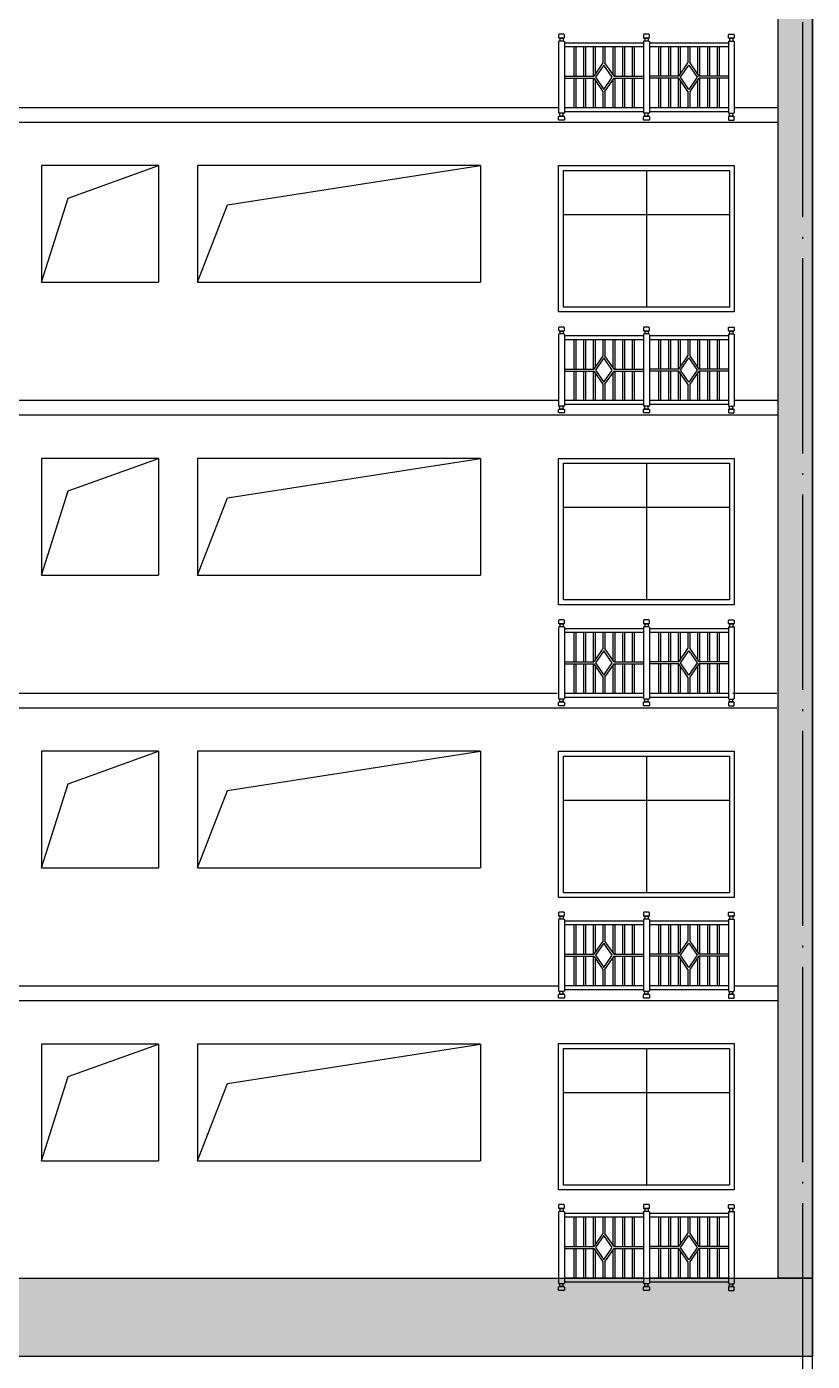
# Model space of a CAD drawing. Extents: x 522289 to 1051641, y 88514 to 354674.
# Drawn here: x 824850 to 832900, y 199700 to 213373 of the extents above; entities that cross this region are included whole.
import ezdxf

# ---------------------------------------------------------------- set-up
doc = ezdxf.new("R2010")
doc.units = 0
doc.header["$LTSCALE"] = 1000
doc.header["$MEASUREMENT"] = 0
doc.linetypes.add('DOTE', pattern=[2.42, 2, -0.2, 0.02, -0.2])
doc.layers.get('0').update_dxf_attribs({"linetype": 'CONTINUOUS'})
for name, color, linetype in [('_0', 7, 'CONTINUOUS'), ('DOTE', 1, 'DOTE'), ('WINDOW', 4, 'CONTINUOUS')]:
    doc.layers.add(name, color=color, linetype=linetype)

msp = doc.modelspace()

# ---------------------------------------------------------------- hatches: boundary and pattern name
h = msp.add_hatch()
h.set_pattern_fill('AR-B816', color=251, scale=100)
h.set_pattern_definition([(0, (0, 0), (0, 121.3104), []), (90, (0, 0), (-121.3104, 121.3104), [121.3104, -121.3104])])
h.paths.add_polyline_path([(832900, 200550), (832550, 200550), (832550, 221550), (832900, 221550)])
at = {"layer": 'WINDOW'}
h = msp.add_hatch(dxfattribs=at)
h.set_pattern_fill('弯瓦屋面', color=251, scale=100)
h.set_pattern_definition([(0, (-204235.47, -3108070.74), (200, 200), [40, -160]), (45, (-204155.47, -3108050.74), (2e-14, 200), [56.568542, -226.27417]), (90, (-204115.47, -3108010.74), (-200, 200), [200]), (135, (-204075.47, -3108050.74), (-200, 2e-14), [56.568542, -226.27417]), (26.5650512, (-204195.47, -3108070.74), (200, 2e-07), [44.72, -402.493595]), (333.4349488, (-204075.47, -3108050.74), (200, -2e-07), [44.72, -402.493595])])
h.paths.add_polyline_path([(832900, 199750), (817900, 199750), (818900, 200550), (832900, 200550)])

# ---------------------------------------------------------------- linework, layer by layer
at = {"color": 34}
for p, q in [((830300, 213220), (830300, 212490)), ((830360, 213220), (830360, 212490)), ((831170, 213205), (830360, 213205)), ((831170, 213165), (830360, 213165)), ((831170, 213220), (831170, 212490)), ((831230, 213220), (831230, 212490)), ((832040, 213205), (831230, 213205)), ((832040, 213165), (831230, 213165)), ((832040, 213220), (832040, 212490)), ((832100, 213220), (832100, 212490)), ((830360, 212865), (830662, 212865)), ((830360, 212845), (830662, 212845)), ((830868, 212865), (831170, 212865)), ((830868, 212845), (831170, 212845)), ((831532, 212865), (831230, 212865)), ((831532, 212845), (831230, 212845)), ((832040, 212865), (831738, 212865)), ((832040, 212845), (831738, 212845)), ((830360, 212545), (831170, 212545)), ((830360, 212505), (831170, 212505)), ((831230, 212545), (832040, 212545)), ((831230, 212505), (832040, 212505)), ((830300, 210220), (830300, 209490)), ((830360, 210220), (830360, 209490)), ((831170, 210205), (830360, 210205)), ((831170, 210165), (830360, 210165)), ((831170, 210220), (831170, 209490)), ((831230, 210220), (831230, 209490)), ((832040, 210205), (831230, 210205)), ((832040, 210165), (831230, 210165)), ((832040, 210220), (832040, 209490)), ((832100, 210220), (832100, 209490)), ((830360, 209865), (830662, 209865)), ((830360, 209845), (830662, 209845)), ((830868, 209865), (831170, 209865)), ((830868, 209845), (831170, 209845)), ((831532, 209865), (831230, 209865)), ((831532, 209845), (831230, 209845)), ((832040, 209865), (831738, 209865)), ((832040, 209845), (831738, 209845)), ((830360, 209545), (831170, 209545)), ((830360, 209505), (831170, 209505)), ((831230, 209545), (832040, 209545)), ((831230, 209505), (832040, 209505)), ((830300, 207220), (830300, 206490)), ((830360, 207220), (830360, 206490)), ((831170, 207205), (830360, 207205)), ((831170, 207165), (830360, 207165)), ((831170, 207220), (831170, 206490)), ((831230, 207220), (831230, 206490)), ((832040, 207205), (831230, 207205)), ((832040, 207165), (831230, 207165)), ((832040, 207220), (832040, 206490)), ((832100, 207220), (832100, 206490)), ((830360, 206865), (830662, 206865)), ((830360, 206845), (830662, 206845)), ((830868, 206865), (831170, 206865)), ((830868, 206845), (831170, 206845)), ((831532, 206865), (831230, 206865)), ((831532, 206845), (831230, 206845)), ((832040, 206865), (831738, 206865)), ((832040, 206845), (831738, 206845)), ((830360, 206545), (831170, 206545)), ((830360, 206505), (831170, 206505)), ((831230, 206545), (832040, 206545)), ((831230, 206505), (832040, 206505)), ((830300, 204225), (830300, 203495)), ((830360, 204225), (830360, 203495)), ((831170, 204210), (830360, 204210)), ((831170, 204170), (830360, 204170)), ((831170, 204225), (831170, 203495)), ((831230, 204225), (831230, 203495)), ((832040, 204210), (831230, 204210)), ((832040, 204170), (831230, 204170)), ((832040, 204225), (832040, 203495)), ((832100, 204225), (832100, 203495)), ((830360, 203870), (830662, 203870)), ((830868, 203870), (831170, 203870)), ((831532, 203870), (831230, 203870)), ((832040, 203870), (831738, 203870)), ((830360, 203850), (830662, 203850)), ((830868, 203850), (831170, 203850)), ((831532, 203850), (831230, 203850)), ((832040, 203850), (831738, 203850)), ((830360, 203550), (831170, 203550)), ((830360, 203510), (831170, 203510)), ((831230, 203550), (832040, 203550)), ((831230, 203510), (832040, 203510)), ((830300, 201230), (830300, 200500)), ((830360, 201230), (830360, 200500)), ((831170, 201215), (830360, 201215)), ((831170, 201175), (830360, 201175)), ((831170, 201230), (831170, 200500)), ((831230, 201230), (831230, 200500)), ((832040, 201215), (831230, 201215)), ((832040, 201175), (831230, 201175)), ((832040, 201230), (832040, 200500)), ((832100, 201230), (832100, 200500)), ((830360, 200875), (830662, 200875)), ((830360, 200855), (830662, 200855)), ((830868, 200875), (831170, 200875)), ((830868, 200855), (831170, 200855)), ((831532, 200875), (831230, 200875)), ((831532, 200855), (831230, 200855)), ((832040, 200875), (831738, 200875)), ((832040, 200855), (831738, 200855)), ((830360, 200555), (831170, 200555)), ((830360, 200515), (831170, 200515)), ((831230, 200555), (832040, 200555)), ((831230, 200515), (832040, 200515))]:
    msp.add_line(p, q, dxfattribs=at)
for points in [[(830305, 213295), (830300, 213290)], [(830355, 213295), (830305, 213295)], [(830355, 213295), (830360, 213290)], [(831175, 213295), (831170, 213290)], [(831225, 213295), (831175, 213295)], [(831225, 213295), (831230, 213290)], [(832045, 213295), (832040, 213290)], [(832045, 213295), (832095, 213295)], [(832095, 213295), (832100, 213290)], [(830300, 213290), (830300, 213260)], [(830305, 213255), (830300, 213260)], [(830305, 213225), (830300, 213220)], [(830355, 213255), (830305, 213255)], [(830305, 213255), (830355, 213255)], [(830355, 213225), (830305, 213225)], [(830312, 213255), (830312, 213225)], [(830347, 213255), (830347, 213225)], [(830355, 213255), (830360, 213260)], [(830355, 213225), (830360, 213220)], [(830360, 213260), (830360, 213290)], [(830455, 213165), (830455, 212865)], [(830475, 213165), (830475, 212865)], [(830555, 213165), (830555, 212865)], [(830575, 213165), (830575, 212865)], [(830655, 213165), (830655, 212865)], [(830675, 213165), (830675, 212884)], [(830755, 213165), (830755, 213001)], [(830775, 213165), (830775, 213001)], [(830855, 213165), (830855, 212884)], [(830875, 213165), (830875, 212865)], [(830955, 213165), (830955, 212865)], [(830975, 213165), (830975, 212865)], [(831055, 213165), (831055, 212865)], [(831075, 213165), (831075, 212865)], [(831170, 213290), (831170, 213260)], [(831175, 213255), (831170, 213260)], [(831175, 213225), (831170, 213220)], [(831225, 213255), (831175, 213255)], [(831175, 213255), (831225, 213255)], [(831225, 213225), (831175, 213225)], [(831182, 213255), (831182, 213225)], [(831217, 213255), (831217, 213225)], [(831225, 213255), (831230, 213260)], [(831225, 213225), (831230, 213220)], [(831230, 213260), (831230, 213290)], [(831325, 213165), (831325, 212865)], [(831345, 213165), (831345, 212865)], [(831425, 213165), (831425, 212865)], [(831445, 213165), (831445, 212865)], [(831525, 213165), (831525, 212865)], [(831545, 213165), (831545, 212884)], [(831625, 213165), (831625, 213001)], [(831645, 213165), (831645, 213001)], [(831725, 213165), (831725, 212884)], [(831745, 213165), (831745, 212865)], [(831825, 213165), (831825, 212865)], [(831845, 213165), (831845, 212865)], [(831925, 213165), (831925, 212865)], [(831945, 213165), (831945, 212865)], [(832040, 213260), (832040, 213290)], [(832045, 213255), (832040, 213260)], [(832045, 213225), (832040, 213220)], [(832045, 213255), (832095, 213255)], [(832095, 213255), (832045, 213255)], [(832045, 213225), (832095, 213225)], [(832052, 213255), (832052, 213225)], [(832087, 213255), (832087, 213225)], [(832095, 213255), (832100, 213260)], [(832095, 213225), (832100, 213220)], [(832100, 213290), (832100, 213260)], [(830755, 213001), (830662, 212865)], [(830868, 212865), (830775, 213001)], [(831532, 212865), (831625, 213001)], [(831645, 213001), (831738, 212865)], [(830455, 212845), (830455, 212545)], [(830475, 212845), (830475, 212545)], [(830555, 212845), (830555, 212545)], [(830575, 212845), (830575, 212545)], [(830655, 212845), (830655, 212545)], [(830662, 212845), (830755, 212710)], [(830675, 212826), (830675, 212545)], [(830775, 212710), (830868, 212845)], [(830855, 212826), (830855, 212545)], [(830875, 212845), (830875, 212545)], [(830955, 212845), (830955, 212545)], [(830975, 212845), (830975, 212545)], [(831055, 212845), (831055, 212545)], [(831075, 212845), (831075, 212545)], [(831230, 212845), (831230, 212545)], [(831325, 212845), (831325, 212545)], [(831345, 212845), (831345, 212545)], [(831425, 212845), (831425, 212545)], [(831445, 212845), (831445, 212545)], [(831525, 212845), (831525, 212545)], [(831625, 212710), (831532, 212845)], [(831545, 212826), (831545, 212545)], [(831738, 212845), (831645, 212710)], [(831725, 212826), (831725, 212545)], [(831745, 212845), (831745, 212545)], [(831825, 212845), (831825, 212545)], [(831845, 212845), (831845, 212545)], [(831925, 212845), (831925, 212545)], [(831945, 212845), (831945, 212545)], [(830755, 212710), (830755, 212545)], [(830775, 212710), (830775, 212545)], [(831625, 212710), (831625, 212545)], [(831645, 212710), (831645, 212545)], [(830305, 212485), (830300, 212490)], [(830355, 212485), (830305, 212485)], [(830312, 212455), (830312, 212485)], [(830347, 212455), (830347, 212485)], [(830355, 212485), (830360, 212490)], [(831175, 212485), (831170, 212490)], [(831225, 212485), (831175, 212485)], [(831182, 212455), (831182, 212485)], [(831217, 212455), (831217, 212485)], [(831225, 212485), (831230, 212490)], [(832045, 212485), (832040, 212490)], [(832045, 212485), (832095, 212485)], [(832052, 212455), (832052, 212485)], [(832087, 212455), (832087, 212485)], [(832095, 212485), (832100, 212490)], [(830305, 212455), (830300, 212450)], [(830300, 212420), (830300, 212450)], [(830305, 212415), (830300, 212420)], [(830355, 212455), (830305, 212455)], [(830305, 212455), (830355, 212455)], [(830355, 212415), (830305, 212415)], [(830355, 212455), (830360, 212450)], [(830355, 212415), (830360, 212420)], [(830360, 212450), (830360, 212420)], [(831175, 212455), (831170, 212450)], [(831170, 212420), (831170, 212450)], [(831175, 212415), (831170, 212420)], [(831225, 212455), (831175, 212455)], [(831175, 212455), (831225, 212455)], [(831225, 212415), (831175, 212415)], [(831225, 212455), (831230, 212450)], [(831225, 212415), (831230, 212420)], [(831230, 212450), (831230, 212420)], [(832045, 212455), (832040, 212450)], [(832040, 212450), (832040, 212420)], [(832045, 212415), (832040, 212420)], [(832045, 212455), (832095, 212455)], [(832095, 212455), (832045, 212455)], [(832045, 212415), (832095, 212415)], [(832095, 212455), (832100, 212450)], [(832095, 212415), (832100, 212420)], [(832100, 212420), (832100, 212450)], [(830305, 210295), (830300, 210290)], [(830300, 210290), (830300, 210260)], [(830355, 210295), (830305, 210295)], [(830355, 210295), (830360, 210290)], [(830360, 210260), (830360, 210290)], [(831175, 210295), (831170, 210290)], [(831170, 210290), (831170, 210260)], [(831225, 210295), (831175, 210295)], [(831225, 210295), (831230, 210290)], [(831230, 210260), (831230, 210290)], [(832045, 210295), (832040, 210290)], [(832040, 210260), (832040, 210290)], [(832045, 210295), (832095, 210295)], [(832095, 210295), (832100, 210290)], [(832100, 210290), (832100, 210260)], [(830305, 210255), (830300, 210260)], [(830305, 210225), (830300, 210220)], [(830355, 210255), (830305, 210255)], [(830305, 210255), (830355, 210255)], [(830355, 210225), (830305, 210225)], [(830312, 210255), (830312, 210225)], [(830347, 210255), (830347, 210225)], [(830355, 210255), (830360, 210260)], [(830355, 210225), (830360, 210220)], [(830455, 210165), (830455, 209865)], [(830475, 210165), (830475, 209865)], [(830555, 210165), (830555, 209865)], [(830575, 210165), (830575, 209865)], [(830655, 210165), (830655, 209865)], [(830675, 210165), (830675, 209884)], [(830755, 210165), (830755, 210001)], [(830775, 210165), (830775, 210001)], [(830855, 210165), (830855, 209884)], [(830875, 210165), (830875, 209865)], [(830955, 210165), (830955, 209865)], [(830975, 210165), (830975, 209865)], [(831055, 210165), (831055, 209865)], [(831075, 210165), (831075, 209865)], [(831175, 210255), (831170, 210260)], [(831175, 210225), (831170, 210220)], [(831225, 210255), (831175, 210255)], [(831175, 210255), (831225, 210255)], [(831225, 210225), (831175, 210225)], [(831182, 210255), (831182, 210225)], [(831217, 210255), (831217, 210225)], [(831225, 210255), (831230, 210260)], [(831225, 210225), (831230, 210220)], [(831325, 210165), (831325, 209865)], [(831345, 210165), (831345, 209865)], [(831425, 210165), (831425, 209865)], [(831445, 210165), (831445, 209865)], [(831525, 210165), (831525, 209865)], [(831545, 210165), (831545, 209884)], [(831625, 210165), (831625, 210001)], [(831645, 210165), (831645, 210001)], [(831725, 210165), (831725, 209884)], [(831745, 210165), (831745, 209865)], [(831825, 210165), (831825, 209865)], [(831845, 210165), (831845, 209865)], [(831925, 210165), (831925, 209865)], [(831945, 210165), (831945, 209865)], [(832045, 210255), (832040, 210260)], [(832045, 210225), (832040, 210220)], [(832045, 210255), (832095, 210255)], [(832095, 210255), (832045, 210255)], [(832045, 210225), (832095, 210225)], [(832052, 210255), (832052, 210225)], [(832087, 210255), (832087, 210225)], [(832095, 210255), (832100, 210260)], [(832095, 210225), (832100, 210220)], [(830755, 210001), (830662, 209865)], [(830868, 209865), (830775, 210001)], [(831532, 209865), (831625, 210001)], [(831645, 210001), (831738, 209865)], [(830455, 209845), (830455, 209545)], [(830475, 209845), (830475, 209545)], [(830555, 209845), (830555, 209545)], [(830575, 209845), (830575, 209545)], [(830655, 209845), (830655, 209545)], [(830662, 209845), (830755, 209710)], [(830675, 209826), (830675, 209545)], [(830775, 209710), (830868, 209845)], [(830855, 209826), (830855, 209545)], [(830875, 209845), (830875, 209545)], [(830955, 209845), (830955, 209545)], [(830975, 209845), (830975, 209545)], [(831055, 209845), (831055, 209545)], [(831075, 209845), (831075, 209545)], [(831230, 209845), (831230, 209545)], [(831325, 209845), (831325, 209545)], [(831345, 209845), (831345, 209545)], [(831425, 209845), (831425, 209545)], [(831445, 209845), (831445, 209545)], [(831525, 209845), (831525, 209545)], [(831625, 209710), (831532, 209845)], [(831545, 209826), (831545, 209545)], [(831738, 209845), (831645, 209710)], [(831725, 209826), (831725, 209545)], [(831745, 209845), (831745, 209545)], [(831825, 209845), (831825, 209545)], [(831845, 209845), (831845, 209545)], [(831925, 209845), (831925, 209545)], [(831945, 209845), (831945, 209545)], [(830755, 209710), (830755, 209545)], [(830775, 209710), (830775, 209545)], [(831625, 209710), (831625, 209545)], [(831645, 209710), (831645, 209545)], [(830305, 209485), (830300, 209490)], [(830355, 209485), (830305, 209485)], [(830312, 209455), (830312, 209485)], [(830347, 209455), (830347, 209485)], [(830355, 209485), (830360, 209490)], [(831175, 209485), (831170, 209490)], [(831225, 209485), (831175, 209485)], [(831182, 209455), (831182, 209485)], [(831217, 209455), (831217, 209485)], [(831225, 209485), (831230, 209490)], [(832045, 209485), (832040, 209490)], [(832045, 209485), (832095, 209485)], [(832052, 209455), (832052, 209485)], [(832087, 209455), (832087, 209485)], [(832095, 209485), (832100, 209490)], [(830305, 209455), (830300, 209450)], [(830300, 209420), (830300, 209450)], [(830305, 209415), (830300, 209420)], [(830355, 209455), (830305, 209455)], [(830305, 209455), (830355, 209455)], [(830355, 209415), (830305, 209415)], [(830355, 209455), (830360, 209450)], [(830355, 209415), (830360, 209420)], [(830360, 209450), (830360, 209420)], [(831175, 209455), (831170, 209450)], [(831170, 209420), (831170, 209450)], [(831175, 209415), (831170, 209420)], [(831225, 209455), (831175, 209455)], [(831175, 209455), (831225, 209455)], [(831225, 209415), (831175, 209415)], [(831225, 209455), (831230, 209450)], [(831225, 209415), (831230, 209420)], [(831230, 209450), (831230, 209420)], [(832045, 209455), (832040, 209450)], [(832040, 209450), (832040, 209420)], [(832045, 209415), (832040, 209420)], [(832045, 209455), (832095, 209455)], [(832095, 209455), (832045, 209455)], [(832045, 209415), (832095, 209415)], [(832095, 209455), (832100, 209450)], [(832095, 209415), (832100, 209420)], [(832100, 209420), (832100, 209450)], [(830305, 207295), (830300, 207290)], [(830300, 207290), (830300, 207260)], [(830355, 207295), (830305, 207295)], [(830355, 207295), (830360, 207290)], [(830360, 207260), (830360, 207290)], [(831175, 207295), (831170, 207290)], [(831170, 207290), (831170, 207260)], [(831225, 207295), (831175, 207295)], [(831225, 207295), (831230, 207290)], [(831230, 207260), (831230, 207290)], [(832045, 207295), (832040, 207290)], [(832040, 207260), (832040, 207290)], [(832045, 207295), (832095, 207295)], [(832095, 207295), (832100, 207290)], [(832100, 207290), (832100, 207260)], [(830305, 207255), (830300, 207260)], [(830305, 207225), (830300, 207220)], [(830355, 207255), (830305, 207255)], [(830305, 207255), (830355, 207255)], [(830355, 207225), (830305, 207225)], [(830312, 207255), (830312, 207225)], [(830347, 207255), (830347, 207225)], [(830355, 207255), (830360, 207260)], [(830355, 207225), (830360, 207220)], [(830455, 207165), (830455, 206865)], [(830475, 207165), (830475, 206865)], [(830555, 207165), (830555, 206865)], [(830575, 207165), (830575, 206865)], [(830655, 207165), (830655, 206865)], [(830675, 207165), (830675, 206884)], [(830755, 207165), (830755, 207001)], [(830775, 207165), (830775, 207001)], [(830855, 207165), (830855, 206884)], [(830875, 207165), (830875, 206865)], [(830955, 207165), (830955, 206865)], [(830975, 207165), (830975, 206865)], [(831055, 207165), (831055, 206865)], [(831075, 207165), (831075, 206865)], [(831175, 207255), (831170, 207260)], [(831175, 207225), (831170, 207220)], [(831225, 207255), (831175, 207255)], [(831175, 207255), (831225, 207255)], [(831225, 207225), (831175, 207225)], [(831182, 207255), (831182, 207225)], [(831217, 207255), (831217, 207225)], [(831225, 207255), (831230, 207260)], [(831225, 207225), (831230, 207220)], [(831325, 207165), (831325, 206865)], [(831345, 207165), (831345, 206865)], [(831425, 207165), (831425, 206865)], [(831445, 207165), (831445, 206865)], [(831525, 207165), (831525, 206865)], [(831545, 207165), (831545, 206884)], [(831625, 207165), (831625, 207001)], [(831645, 207165), (831645, 207001)], [(831725, 207165), (831725, 206884)], [(831745, 207165), (831745, 206865)], [(831825, 207165), (831825, 206865)], [(831845, 207165), (831845, 206865)], [(831925, 207165), (831925, 206865)], [(831945, 207165), (831945, 206865)], [(832045, 207255), (832040, 207260)], [(832045, 207225), (832040, 207220)], [(832045, 207255), (832095, 207255)], [(832095, 207255), (832045, 207255)], [(832045, 207225), (832095, 207225)], [(832052, 207255), (832052, 207225)], [(832087, 207255), (832087, 207225)], [(832095, 207255), (832100, 207260)], [(832095, 207225), (832100, 207220)], [(830755, 207001), (830662, 206865)], [(830868, 206865), (830775, 207001)], [(831532, 206865), (831625, 207001)], [(831645, 207001), (831738, 206865)], [(830455, 206845), (830455, 206545)], [(830475, 206845), (830475, 206545)], [(830555, 206845), (830555, 206545)], [(830575, 206845), (830575, 206545)], [(830655, 206845), (830655, 206545)], [(830662, 206845), (830755, 206710)], [(830675, 206826), (830675, 206545)], [(830775, 206710), (830868, 206845)], [(830855, 206826), (830855, 206545)], [(830875, 206845), (830875, 206545)], [(830955, 206845), (830955, 206545)], [(830975, 206845), (830975, 206545)], [(831055, 206845), (831055, 206545)], [(831075, 206845), (831075, 206545)], [(831230, 206845), (831230, 206545)], [(831325, 206845), (831325, 206545)], [(831345, 206845), (831345, 206545)], [(831425, 206845), (831425, 206545)], [(831445, 206845), (831445, 206545)], [(831525, 206845), (831525, 206545)], [(831625, 206710), (831532, 206845)], [(831545, 206826), (831545, 206545)], [(831738, 206845), (831645, 206710)], [(831725, 206826), (831725, 206545)], [(831745, 206845), (831745, 206545)], [(831825, 206845), (831825, 206545)], [(831845, 206845), (831845, 206545)], [(831925, 206845), (831925, 206545)], [(831945, 206845), (831945, 206545)], [(830755, 206710), (830755, 206545)], [(830775, 206710), (830775, 206545)], [(831625, 206710), (831625, 206545)], [(831645, 206710), (831645, 206545)], [(830305, 206485), (830300, 206490)], [(830355, 206485), (830305, 206485)], [(830312, 206455), (830312, 206485)], [(830347, 206455), (830347, 206485)], [(830355, 206485), (830360, 206490)], [(831175, 206485), (831170, 206490)], [(831225, 206485), (831175, 206485)], [(831182, 206455), (831182, 206485)], [(831217, 206455), (831217, 206485)], [(831225, 206485), (831230, 206490)], [(832045, 206485), (832040, 206490)], [(832045, 206485), (832095, 206485)], [(832052, 206455), (832052, 206485)], [(832087, 206455), (832087, 206485)], [(832095, 206485), (832100, 206490)], [(830305, 206455), (830300, 206450)], [(830300, 206420), (830300, 206450)], [(830305, 206415), (830300, 206420)], [(830355, 206455), (830305, 206455)], [(830305, 206455), (830355, 206455)], [(830355, 206415), (830305, 206415)], [(830355, 206455), (830360, 206450)], [(830355, 206415), (830360, 206420)], [(830360, 206450), (830360, 206420)], [(831175, 206455), (831170, 206450)], [(831170, 206420), (831170, 206450)], [(831175, 206415), (831170, 206420)], [(831225, 206455), (831175, 206455)], [(831175, 206455), (831225, 206455)], [(831225, 206415), (831175, 206415)], [(831225, 206455), (831230, 206450)], [(831225, 206415), (831230, 206420)], [(831230, 206450), (831230, 206420)], [(832045, 206455), (832040, 206450)], [(832040, 206450), (832040, 206420)], [(832045, 206415), (832040, 206420)], [(832045, 206455), (832095, 206455)], [(832095, 206455), (832045, 206455)], [(832045, 206415), (832095, 206415)], [(832095, 206455), (832100, 206450)], [(832095, 206415), (832100, 206420)], [(832100, 206420), (832100, 206450)], [(830305, 204300), (830300, 204295)], [(830300, 204295), (830300, 204265)], [(830355, 204300), (830305, 204300)], [(830355, 204300), (830360, 204295)], [(830360, 204265), (830360, 204295)], [(831175, 204300), (831170, 204295)], [(831170, 204295), (831170, 204265)], [(831225, 204300), (831175, 204300)], [(831225, 204300), (831230, 204295)], [(831230, 204265), (831230, 204295)], [(832045, 204300), (832040, 204295)], [(832040, 204265), (832040, 204295)], [(832045, 204300), (832095, 204300)], [(832095, 204300), (832100, 204295)], [(832100, 204295), (832100, 204265)], [(830305, 204260), (830300, 204265)], [(830305, 204230), (830300, 204225)], [(830355, 204260), (830305, 204260)], [(830305, 204260), (830355, 204260)], [(830355, 204230), (830305, 204230)], [(830312, 204260), (830312, 204230)], [(830347, 204260), (830347, 204230)], [(830355, 204260), (830360, 204265)], [(830355, 204230), (830360, 204225)], [(830455, 204170), (830455, 203870)], [(830475, 204170), (830475, 203870)], [(830555, 204170), (830555, 203870)], [(830575, 204170), (830575, 203870)], [(830655, 204170), (830655, 203870)], [(830675, 204170), (830675, 203889)], [(830755, 204170), (830755, 204005)], [(830775, 204170), (830775, 204005)], [(830855, 204170), (830855, 203889)], [(830875, 204170), (830875, 203870)], [(830955, 204170), (830955, 203870)], [(830975, 204170), (830975, 203870)], [(831055, 204170), (831055, 203870)], [(831075, 204170), (831075, 203870)], [(831175, 204260), (831170, 204265)], [(831175, 204230), (831170, 204225)], [(831225, 204260), (831175, 204260)], [(831175, 204260), (831225, 204260)], [(831225, 204230), (831175, 204230)], [(831182, 204260), (831182, 204230)], [(831217, 204260), (831217, 204230)], [(831225, 204260), (831230, 204265)], [(831225, 204230), (831230, 204225)], [(831325, 204170), (831325, 203870)], [(831345, 204170), (831345, 203870)], [(831425, 204170), (831425, 203870)], [(831445, 204170), (831445, 203870)], [(831525, 204170), (831525, 203870)], [(831545, 204170), (831545, 203889)], [(831625, 204170), (831625, 204005)], [(831645, 204170), (831645, 204005)], [(831725, 204170), (831725, 203889)], [(831745, 204170), (831745, 203870)], [(831825, 204170), (831825, 203870)], [(831845, 204170), (831845, 203870)], [(831925, 204170), (831925, 203870)], [(831945, 204170), (831945, 203870)], [(832045, 204260), (832040, 204265)], [(832045, 204230), (832040, 204225)], [(832045, 204260), (832095, 204260)], [(832095, 204260), (832045, 204260)], [(832045, 204230), (832095, 204230)], [(832052, 204260), (832052, 204230)], [(832087, 204260), (832087, 204230)], [(832095, 204260), (832100, 204265)], [(832095, 204230), (832100, 204225)], [(830755, 204005), (830662, 203870)], [(830868, 203870), (830775, 204005)], [(831532, 203870), (831625, 204005)], [(831645, 204005), (831738, 203870)], [(830455, 203850), (830455, 203550)], [(830475, 203850), (830475, 203550)], [(830555, 203850), (830555, 203550)], [(830575, 203850), (830575, 203550)], [(830655, 203850), (830655, 203550)], [(830662, 203850), (830755, 203714)], [(830675, 203831), (830675, 203550)], [(830775, 203714), (830868, 203850)], [(830855, 203831), (830855, 203550)], [(830875, 203850), (830875, 203550)], [(830955, 203850), (830955, 203550)], [(830975, 203850), (830975, 203550)], [(831055, 203850), (831055, 203550)], [(831075, 203850), (831075, 203550)], [(831230, 203850), (831230, 203550)], [(831325, 203850), (831325, 203550)], [(831345, 203850), (831345, 203550)], [(831425, 203850), (831425, 203550)], [(831445, 203850), (831445, 203550)], [(831525, 203850), (831525, 203550)], [(831625, 203714), (831532, 203850)], [(831545, 203831), (831545, 203550)], [(831738, 203850), (831645, 203714)], [(831725, 203831), (831725, 203550)], [(831745, 203850), (831745, 203550)], [(831825, 203850), (831825, 203550)], [(831845, 203850), (831845, 203550)], [(831925, 203850), (831925, 203550)], [(831945, 203850), (831945, 203550)], [(830755, 203714), (830755, 203550)], [(830775, 203714), (830775, 203550)], [(831625, 203714), (831625, 203550)], [(831645, 203714), (831645, 203550)], [(830305, 203490), (830300, 203495)], [(830305, 203460), (830300, 203455)], [(830300, 203425), (830300, 203455)], [(830355, 203490), (830305, 203490)], [(830355, 203460), (830305, 203460)], [(830305, 203460), (830355, 203460)], [(830312, 203460), (830312, 203490)], [(830347, 203460), (830347, 203490)], [(830355, 203490), (830360, 203495)], [(830355, 203460), (830360, 203455)], [(830360, 203455), (830360, 203425)], [(831175, 203490), (831170, 203495)], [(831175, 203460), (831170, 203455)], [(831170, 203425), (831170, 203455)], [(831225, 203490), (831175, 203490)], [(831225, 203460), (831175, 203460)], [(831175, 203460), (831225, 203460)], [(831182, 203460), (831182, 203490)], [(831217, 203460), (831217, 203490)], [(831225, 203490), (831230, 203495)], [(831225, 203460), (831230, 203455)], [(831230, 203455), (831230, 203425)], [(832045, 203490), (832040, 203495)], [(832045, 203460), (832040, 203455)], [(832040, 203455), (832040, 203425)], [(832045, 203490), (832095, 203490)], [(832045, 203460), (832095, 203460)], [(832095, 203460), (832045, 203460)], [(832052, 203460), (832052, 203490)], [(832087, 203460), (832087, 203490)], [(832095, 203490), (832100, 203495)], [(832095, 203460), (832100, 203455)], [(832100, 203425), (832100, 203455)], [(830305, 203420), (830300, 203425)], [(830355, 203420), (830305, 203420)], [(830355, 203420), (830360, 203425)], [(831175, 203420), (831170, 203425)], [(831225, 203420), (831175, 203420)], [(831225, 203420), (831230, 203425)], [(832045, 203420), (832040, 203425)], [(832045, 203420), (832095, 203420)], [(832095, 203420), (832100, 203425)], [(830305, 201305), (830300, 201300)], [(830300, 201300), (830300, 201270)], [(830305, 201265), (830300, 201270)], [(830355, 201305), (830305, 201305)], [(830355, 201265), (830305, 201265)], [(830305, 201265), (830355, 201265)], [(830312, 201265), (830312, 201235)], [(830347, 201265), (830347, 201235)], [(830355, 201305), (830360, 201300)], [(830355, 201265), (830360, 201270)], [(830360, 201270), (830360, 201300)], [(831175, 201305), (831170, 201300)], [(831170, 201300), (831170, 201270)], [(831175, 201265), (831170, 201270)], [(831225, 201305), (831175, 201305)], [(831225, 201265), (831175, 201265)], [(831175, 201265), (831225, 201265)], [(831182, 201265), (831182, 201235)], [(831217, 201265), (831217, 201235)], [(831225, 201305), (831230, 201300)], [(831225, 201265), (831230, 201270)], [(831230, 201270), (831230, 201300)], [(832045, 201305), (832040, 201300)], [(832040, 201270), (832040, 201300)], [(832045, 201265), (832040, 201270)], [(832045, 201305), (832095, 201305)], [(832045, 201265), (832095, 201265)], [(832095, 201265), (832045, 201265)], [(832052, 201265), (832052, 201235)], [(832087, 201265), (832087, 201235)], [(832095, 201305), (832100, 201300)], [(832095, 201265), (832100, 201270)], [(832100, 201300), (832100, 201270)], [(830305, 201235), (830300, 201230)], [(830355, 201235), (830305, 201235)], [(830355, 201235), (830360, 201230)], [(830455, 201175), (830455, 200875)], [(830475, 201175), (830475, 200875)], [(830555, 201175), (830555, 200875)], [(830575, 201175), (830575, 200875)], [(830655, 201175), (830655, 200875)], [(830675, 201175), (830675, 200894)], [(830755, 201175), (830755, 201010)], [(830775, 201175), (830775, 201010)], [(830855, 201175), (830855, 200894)], [(830875, 201175), (830875, 200875)], [(830955, 201175), (830955, 200875)], [(830975, 201175), (830975, 200875)], [(831055, 201175), (831055, 200875)], [(831075, 201175), (831075, 200875)], [(831175, 201235), (831170, 201230)], [(831225, 201235), (831175, 201235)], [(831225, 201235), (831230, 201230)], [(831325, 201175), (831325, 200875)], [(831345, 201175), (831345, 200875)], [(831425, 201175), (831425, 200875)], [(831445, 201175), (831445, 200875)], [(831525, 201175), (831525, 200875)], [(831545, 201175), (831545, 200894)], [(831625, 201175), (831625, 201010)], [(831645, 201175), (831645, 201010)], [(831725, 201175), (831725, 200894)], [(831745, 201175), (831745, 200875)], [(831825, 201175), (831825, 200875)], [(831845, 201175), (831845, 200875)], [(831925, 201175), (831925, 200875)], [(831945, 201175), (831945, 200875)], [(832045, 201235), (832040, 201230)], [(832045, 201235), (832095, 201235)], [(832095, 201235), (832100, 201230)], [(830755, 201010), (830662, 200875)], [(830868, 200875), (830775, 201010)], [(831532, 200875), (831625, 201010)], [(831645, 201010), (831738, 200875)], [(830455, 200855), (830455, 200555)], [(830475, 200855), (830475, 200555)], [(830555, 200855), (830555, 200555)], [(830575, 200855), (830575, 200555)], [(830655, 200855), (830655, 200555)], [(830662, 200855), (830755, 200719)], [(830775, 200719), (830868, 200855)], [(830875, 200855), (830875, 200555)], [(830955, 200855), (830955, 200555)], [(830975, 200855), (830975, 200555)], [(831055, 200855), (831055, 200555)], [(831075, 200855), (831075, 200555)], [(831230, 200855), (831230, 200555)], [(831325, 200855), (831325, 200555)], [(831345, 200855), (831345, 200555)], [(831425, 200855), (831425, 200555)], [(831445, 200855), (831445, 200555)], [(831525, 200855), (831525, 200555)], [(831625, 200719), (831532, 200855)], [(831738, 200855), (831645, 200719)], [(831745, 200855), (831745, 200555)], [(831825, 200855), (831825, 200555)], [(831845, 200855), (831845, 200555)], [(831925, 200855), (831925, 200555)], [(831945, 200855), (831945, 200555)], [(830675, 200836), (830675, 200555)], [(830755, 200719), (830755, 200555)], [(830775, 200719), (830775, 200555)], [(830855, 200836), (830855, 200555)], [(831545, 200836), (831545, 200555)], [(831625, 200719), (831625, 200555)], [(831645, 200719), (831645, 200555)], [(831725, 200836), (831725, 200555)], [(830305, 200495), (830300, 200500)], [(830305, 200465), (830300, 200460)], [(830300, 200430), (830300, 200460)], [(830355, 200495), (830305, 200495)], [(830355, 200465), (830305, 200465)], [(830305, 200465), (830355, 200465)], [(830312, 200465), (830312, 200495)], [(830347, 200465), (830347, 200495)], [(830355, 200495), (830360, 200500)], [(830355, 200465), (830360, 200460)], [(830360, 200460), (830360, 200430)], [(831175, 200495), (831170, 200500)], [(831175, 200465), (831170, 200460)], [(831170, 200430), (831170, 200460)], [(831225, 200495), (831175, 200495)], [(831225, 200465), (831175, 200465)], [(831175, 200465), (831225, 200465)], [(831182, 200465), (831182, 200495)], [(831217, 200465), (831217, 200495)], [(831225, 200495), (831230, 200500)], [(831225, 200465), (831230, 200460)], [(831230, 200460), (831230, 200430)], [(832045, 200495), (832040, 200500)], [(832045, 200465), (832040, 200460)], [(832040, 200460), (832040, 200430)], [(832045, 200495), (832095, 200495)], [(832045, 200465), (832095, 200465)], [(832095, 200465), (832045, 200465)], [(832052, 200465), (832052, 200495)], [(832087, 200465), (832087, 200495)], [(832095, 200495), (832100, 200500)], [(832095, 200465), (832100, 200460)], [(832100, 200430), (832100, 200460)], [(830305, 200425), (830300, 200430)], [(830355, 200425), (830305, 200425)], [(830355, 200425), (830360, 200430)], [(831175, 200425), (831170, 200430)], [(831225, 200425), (831175, 200425)], [(831225, 200425), (831230, 200430)], [(832045, 200425), (832040, 200430)], [(832045, 200425), (832095, 200425)], [(832095, 200425), (832100, 200430)]]:
    msp.add_lwpolyline(points, dxfattribs=at)
for points in [[(830850, 212855), (830765, 212980), (830679, 212855), (830765, 212730)], [(831549, 212855), (831635, 212980), (831720, 212855), (831635, 212730)], [(830850, 209855), (830765, 209980), (830679, 209855), (830765, 209730)], [(831549, 209855), (831635, 209980), (831720, 209855), (831635, 209730)], [(830850, 206855), (830765, 206980), (830679, 206855), (830765, 206730)], [(831549, 206855), (831635, 206980), (831720, 206855), (831635, 206730)], [(830850, 203860), (830765, 203985), (830679, 203860), (830765, 203735)], [(831549, 203860), (831635, 203985), (831720, 203860), (831635, 203735)], [(830850, 200865), (830765, 200989), (830679, 200865), (830765, 200740)], [(831549, 200865), (831635, 200989), (831720, 200865), (831635, 200740)]]:
    msp.add_lwpolyline(points, close=True, dxfattribs=at)
at = {"color": 44}
for points in [[(824600, 212545), (830300, 212545)], [(830400, 212505), (831170, 212505)], [(831230, 212505), (832040, 212505)], [(832100, 212545), (832550, 212545)], [(819248, 212395), (832550, 212395)], [(824600, 209545), (830300, 209545)], [(830400, 209505), (831170, 209505)], [(831230, 209505), (832040, 209505)], [(832100, 209545), (832550, 209545)], [(819248, 209395), (832550, 209395)], [(824585, 206545), (830285, 206545)], [(830400, 206505), (831170, 206505)], [(831230, 206505), (832040, 206505)], [(832085, 206545), (832535, 206545)], [(819233, 206395), (832535, 206395)], [(824600, 203545), (830300, 203545)], [(830400, 203510), (831170, 203510)], [(831230, 203510), (832040, 203510)], [(832100, 203545), (832550, 203545)], [(819248, 203395), (832550, 203395)], [(830400, 200515), (831170, 200515)], [(831230, 200515), (832040, 200515)]]:
    msp.add_lwpolyline(points, dxfattribs=at)
at = {"linetype": 'Continuous'}
msp.add_lwpolyline([(832900, 199750), (817900, 199750), (818900, 200550), (832900, 200550)], close=True, dxfattribs=at)
at = {"layer": '_0'}
msp.add_lwpolyline([(832900, 200550), (832550, 200550), (832550, 221550), (832900, 221550)], close=True, dxfattribs=at)
for points in [[(832900, 196050), (832900, 221550)], [(826200, 211950), (825000, 211950)], [(825000, 210755), (825275, 211616), (826200, 211950)], [(825000, 211950), (825000, 210755)], [(826200, 211950), (826200, 210755)], [(829500, 211950), (826600, 211950)], [(826600, 211950), (826600, 210755)], [(826600, 210755), (826909, 211546), (829500, 211950)], [(829500, 211950), (829500, 210755)], [(825000, 210755), (826200, 210755)], [(826600, 210755), (829500, 210755)], [(826200, 208950), (825000, 208950)], [(825000, 207755), (825275, 208616), (826200, 208950)], [(825000, 208950), (825000, 207755)], [(826200, 208950), (826200, 207755)], [(829500, 208950), (826600, 208950)], [(826600, 208950), (826600, 207755)], [(826600, 207755), (826909, 208546), (829500, 208950)], [(829500, 208950), (829500, 207755)], [(825000, 207755), (826200, 207755)], [(826600, 207755), (829500, 207755)], [(826200, 205950), (825000, 205950)], [(825000, 204755), (825275, 205616), (826200, 205950)], [(825000, 205950), (825000, 204755)], [(826200, 205950), (826200, 204755)], [(829500, 205950), (826600, 205950)], [(826600, 205950), (826600, 204755)], [(826600, 204755), (826909, 205546), (829500, 205950)], [(829500, 205950), (829500, 204755)], [(825000, 204755), (826200, 204755)], [(826600, 204755), (829500, 204755)], [(826200, 202950), (825000, 202950)], [(825000, 201755), (825275, 202616), (826200, 202950)], [(825000, 202950), (825000, 201755)], [(826200, 202950), (826200, 201755)], [(829500, 202950), (826600, 202950)], [(826600, 202950), (826600, 201755)], [(826600, 201755), (826909, 202546), (829500, 202950)], [(829500, 202950), (829500, 201755)], [(825000, 201755), (826200, 201755)], [(826600, 201755), (829500, 201755)]]:
    msp.add_lwpolyline(points, dxfattribs=at)
at = {"layer": 'DOTE', "linetype": 'DOTE'}
msp.add_lwpolyline([(832800, 225520), (832800, 195559)], dxfattribs=at)
at = {"layer": 'WINDOW', "color": 34}
for p, q in [((831200, 211900), (831200, 210500)), ((830350, 211450), (832050, 211450)), ((831200, 208900), (831200, 207500)), ((830350, 208450), (832050, 208450)), ((831200, 205900), (831200, 204500)), ((830350, 205450), (832050, 205450)), ((831200, 202905), (831200, 201505)), ((830350, 202455), (832050, 202455))]:
    msp.add_line(p, q, dxfattribs=at)
for points in [[(830300, 210450), (830300, 211950), (832100, 211950), (832100, 210450)], [(830350, 210500), (830350, 211900), (832050, 211900), (832050, 210500)], [(830300, 207450), (830300, 208950), (832100, 208950), (832100, 207450)], [(830350, 207500), (830350, 208900), (832050, 208900), (832050, 207500)], [(830300, 204450), (830300, 205950), (832100, 205950), (832100, 204450)], [(830350, 204500), (830350, 205900), (832050, 205900), (832050, 204500)], [(830300, 201455), (830300, 202955), (832100, 202955), (832100, 201455)], [(830350, 201505), (830350, 202905), (832050, 202905), (832050, 201505)]]:
    msp.add_lwpolyline(points, close=True, dxfattribs=at)

doc.saveas('drawing.dxf')
